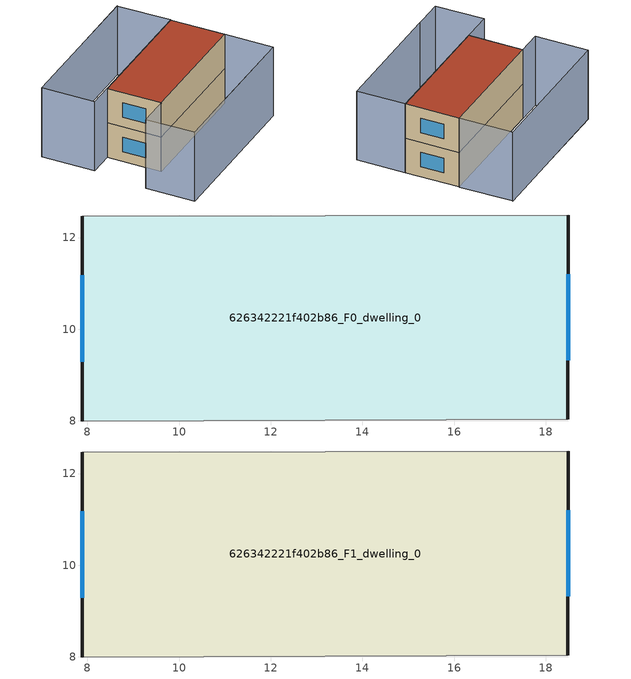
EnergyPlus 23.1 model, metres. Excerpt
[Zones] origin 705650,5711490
626342221f402b86_F0_dwelling_0
 floor ground (EU_floor_Construction): 18.5,12.49 18.48,8.04 7.88,8 7.88,12.46 z0
 wall outside (EU_wall_Construction): 18.48,8.04 18.5,12.49 / 7.88,12.46 7.88,8 z0:3
 wall adiabatic (EU_wall_Construction): 7.88,8 18.48,8.04 / 18.5,12.49 7.88,12.46 z0:3
 window (EU_Window_Construction): 18.49,9.33 18.49,11.21 / 7.88,11.17 7.88,9.29 z0.87:2.13
626342221f402b86_F1_dwelling_0
 floor to 626342221f402b86_F0_dwelling_0 (EU_floor_Construction): 18.5,12.49 18.48,8.04 7.88,8 7.88,12.46 z3
 wall outside (EU_wall_Construction): 18.48,8.04 18.5,12.49 / 7.88,12.46 7.88,8 z3:6
 wall adiabatic (EU_wall_Construction): 7.88,8 18.48,8.04 / 18.5,12.49 7.88,12.46 z3:6
 window (EU_Window_Construction): 18.49,9.33 18.49,11.21 / 7.88,11.17 7.88,9.29 z3.87:5.13
 roof outside (EU_roof_Construction): 18.48,8.04 18.5,12.49 7.88,12.46 7.88,8 z6
shading: 7.92,3.99 18.49,4.03 / 18.49,16.88 5.88,16.85 / 18.5,4.03 5.31,3.98 / 5.31,3.98 5.3,7.99 / 5.3,7.99 18.48,8.04 / 18.48,8.04 18.5,4.03 / 5.81,16.85 18.48,16.88 / 18.48,16.88 18.5,12.49 / 18.5,12.49 5.82,12.46 / 5.82,12.46 5.81,16.85 z0:6
[Building]
EU S2 Campaign: North Axis=0; Terrain=City; Solar Distribution=FullExterior
[Site:Location]
London: Latitude=51.5; Longitude=-0.5; Time Zone=0; Elevation=25
[SizingPeriod:WeatherFileDays]
AnnualSizingPeriod: Begin Month=1; Begin Day of Month=1; End Month=12; End Day of Month=31; Day of Week for Start Day=Monday; Use Weather File Daylight Saving Period=No; Use Weather File Rain and Snow Indicators=No
[MATERIAL]
EU_InternalMass_Material: Roughness=MediumRough; Thickness=0.1; Conductivity=1; Density=1800; Specific Heat=900; Thermal Absorptance=0.9; Solar Absorptance=0.7; Visible Absorptance=0.7
[MATERIAL:NOMASS] Roughness=MediumRough; Thermal Absorptance=0.9; Solar Absorptance=0.7; Visible Absorptance=0.7
Name | Thermal Resistance
EU_wall_NoMass | 0.724719
EU_roof_NoMass | 2.98947
EU_floor_NoMass | 2.39157
[WINDOWMATERIAL:SIMPLEGLAZINGSYSTEM]
EU_Window_SimpleGlazing: UFactor=2.63425; Solar Heat Gain Coefficient=0.76; Visible Transmittance=0.76
[CONSTRUCTION]
EU_wall_Construction: EU_wall_NoMass
EU_roof_Construction: EU_roof_NoMass
EU_floor_Construction: EU_floor_NoMass
EU_Window_Construction: EU_Window_SimpleGlazing
EU_InternalMass_Construction: EU_InternalMass_Material
[ZONE] Type=1; Multiplier=1; Ceiling Height=autocalculate; Floor Area=autocalculate; Part of Total Floor Area=Yes
Name | Volume
626342221f402b86_F0_dwelling_0 | 141.951
626342221f402b86_F1_dwelling_0 | 141.95
[INTERNALMASS] Construction=EU_InternalMass_Construction; Surface Area=47.3167
Name | Zone or ZoneList
626342221f402b86_F0_dwelling_0_EU_InternalMass | 626342221f402b86_F0_dwelling_0
626342221f402b86_F1_dwelling_0_EU_InternalMass | 626342221f402b86_F1_dwelling_0
[OTHEREQUIPMENT] Fuel Type=Electricity; Design Level Calculation Method=Watts/Area; Power per Zone Floor Area=1; Fraction Latent=0; Fraction Radiant=0; Fraction Lost=0; Carbon Dioxide Generation Rate=0; EndUse Subcategory=EU_Step8_InternalGains
Name | Zone or ZoneList or Space or SpaceList | Schedule
EU_Step8_InternalGain_626342221f402b86_F0_dwelling_0_f000 | 626342221f402b86_F0_dwelling_0 | EU_Step8_GainSchedule_626342221f402b86_F0_dwelling_0_f000
EU_Step8_InternalGain_626342221f402b86_F1_dwelling_0_f000 | 626342221f402b86_F1_dwelling_0 | EU_Step8_GainSchedule_626342221f402b86_F1_dwelling_0_f000
[ZONEVENTILATION:DESIGNFLOWRATE] Schedule=EU_AlwaysOn; Design Flow Rate Calculation Method=AirChanges/Hour; Air Changes per Hour=0.418135; Ventilation Type=Natural; Fan Pressure Rise=0; Fan Total Efficiency=1; Constant Term Coefficient=1; Temperature Term Coefficient=0; Velocity Term Coefficient=0; Velocity Squared Term Coefficient=0; Minimum Indoor Temperature=-100; Maximum Indoor Temperature=100; Delta Temperature=-100; Minimum Outdoor Temperature=-100; Maximum Outdoor Temperature=100; Maximum Wind Speed=40
Name | Zone or ZoneList or Space or SpaceList
EU_ConstantAir_626342221f402b86_F0_dwelling_0 | 626342221f402b86_F0_dwelling_0
EU_ConstantAir_626342221f402b86_F1_dwelling_0 | 626342221f402b86_F1_dwelling_0
[HVACTEMPLATE:THERMOSTAT] Constant Heating Setpoint=20; Constant Cooling Setpoint=50
EU_HeatOnly_626342221f402b86_F0_dwelling_0; EU_HeatOnly_626342221f402b86_F1_dwelling_0
[HVACTEMPLATE:ZONE:IDEALLOADSAIRSYSTEM] System Availability Schedule=EU_AlwaysOn; Maximum Heating Supply Air Temperature=50; Minimum Cooling Supply Air Temperature=13; Maximum Heating Supply Air Humidity Ratio=0.0156; Minimum Cooling Supply Air Humidity Ratio=0.0077; Heating Limit=NoLimit; Cooling Limit=NoLimit; Heating Availability Schedule=EU_AlwaysOn; Cooling Availability Schedule=EU_CoolingOff; Dehumidification Control Type=ConstantSensibleHeatRatio; Cooling Sensible Heat Ratio=0.7; Dehumidification Setpoint=60; Humidification Control Type=None; Humidification Setpoint=30; Outdoor Air Method=None; Outdoor Air Flow Rate per Person=0.00944; Outdoor Air Flow Rate per Zone Floor Area=0; Outdoor Air Flow Rate per Zone=0; Demand Controlled Ventilation Type=None; Outdoor Air Economizer Type=NoEconomizer; Heat Recovery Type=None; Sensible Heat Recovery Effectiveness=0.7; Latent Heat Recovery Effectiveness=0.65
Name | Template Thermostat
626342221f402b86_F0_dwelling_0 | EU_HeatOnly_626342221f402b86_F0_dwelling_0
626342221f402b86_F1_dwelling_0 | EU_HeatOnly_626342221f402b86_F1_dwelling_0
[SIZING:ZONE] Zone Cooling Design Supply Air Temperature Input Method=SupplyAirTemperature; Zone Cooling Design Supply Air Temperature=13; Zone Heating Design Supply Air Temperature Input Method=SupplyAirTemperature; Zone Heating Design Supply Air Temperature=50; Zone Cooling Design Supply Air Humidity Ratio=0.008; Zone Heating Design Supply Air Humidity Ratio=0.008; Cooling Design Air Flow Method=DesignDay; Cooling Design Air Flow Rate=0; Cooling Minimum Air Flow per Zone Floor Area=0.000762; Cooling Minimum Air Flow=0; Cooling Minimum Air Flow Fraction=0.2; Heating Design Air Flow Method=DesignDay; Heating Design Air Flow Rate=0; Heating Maximum Air Flow per Zone Floor Area=0.002032; Heating Maximum Air Flow=0.141576; Heating Maximum Air Flow Fraction=0.3; Account for Dedicated Outdoor Air System=No; Dedicated Outdoor Air System Control Strategy=NeutralSupplyAir; Dedicated Outdoor Air Low Setpoint Temperature for Design=autosize; Dedicated Outdoor Air High Setpoint Temperature for Design=autosize; Zone Load Sizing Method=Sensible Load Only No Latent Load; Zone Latent Cooling Design Supply Air Humidity Ratio Input Method=HumidityRatioDifference; Zone Cooling Design Supply Air Humidity Ratio Difference=0.005; Zone Latent Heating Design Supply Air Humidity Ratio Input Method=HumidityRatioDifference; Zone Humidification Design Supply Air Humidity Ratio Difference=0.005
626342221f402b86_F0_dwelling_0; 626342221f402b86_F1_dwelling_0
[SCHEDULE:CONSTANT]
Name | Hourly Value
EU_AlwaysOn | 1
EU_CoolingOff | 0
[SCHEDULE:FILE] Column Number=1; Rows to Skip at Top=0; Number of Hours of Data=8760; Column Separator=Comma; Interpolate to Timestep=No; Minutes per Item=60; Adjust Schedule for Daylight Savings=Yes
Name | File
EU_Step8_GainSchedule_626342221f402b86_F0_dwelling_0_f000 | ../../schedules/626342221f402b86/626342221f402b86_F0_dwelling_0_f000_gain.csv
EU_Step8_GainSchedule_626342221f402b86_F1_dwelling_0_f000 | ../../schedules/626342221f402b86/626342221f402b86_F1_dwelling_0_f000_gain.csv
